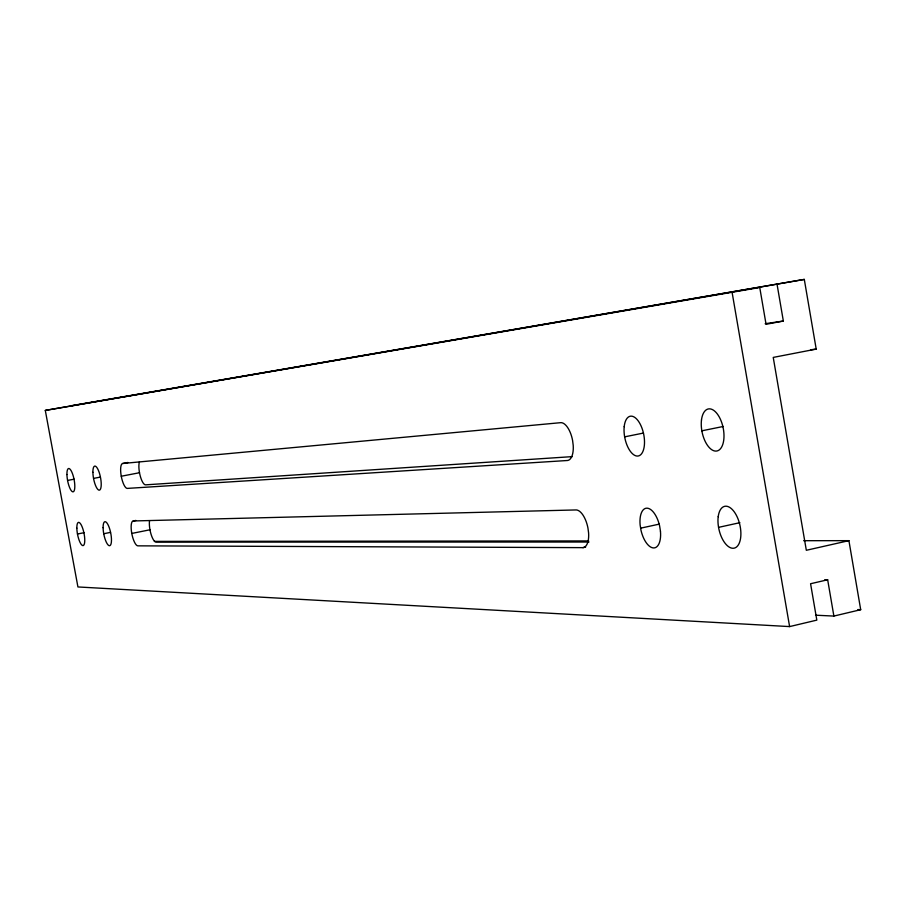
<?xml version="1.0" encoding="UTF-8"?>
<svg xmlns="http://www.w3.org/2000/svg" width="906" height="906" viewBox="0 0 906 906"><rect width="100%" height="100%" fill="white"/><g stroke="black" fill="none" stroke-linecap="round" stroke-linejoin="round"><path stroke-width="1.36" d="M848.911 540.655L806.329 550.282L773.237 357.417L816.204 349.093L804.302 279.41L45.3 410.407L77.927 586.952L789.613 626.59L816.827 620.123L810.576 583.736L827.665 579.772L833.882 616.069L860.7 609.693L848.911 540.655L803.645 540.701M718.56 527.36L739.874 522.683M640.644 528.164L659.398 524.098M135.889 520.44L133.284 520.961A12.661 3.737 78.6 0 0 131.778 533.441A12.661 3.737 78.6 0 0 137.848 545.842L582.92 547.643L585.638 547.054M701.844 430.814L723.26 426.466M103.737 533.736L110.521 532.377M131.778 533.441L149.966 529.784M624.63 436.851L643.475 433.057M77.463 534.008L84.065 532.694M93.544 478.402L100.351 477.1M121.268 476.239A12.673 3.749 79 0 1 122.729 463.476L560.429 422.694A19.23 8.641 78.6 0 1 572.592 440.463L573.215 445.424A19.23 8.641 78.6 0 1 567.496 460.497L127.304 488.402A12.673 3.749 79 0 1 121.268 476.239L139.501 472.728M122.729 463.476L127.961 462.479M67.576 480.44L74.19 479.172M777.065 284.359L783.35 321.041L766.057 324.291L759.749 287.508L45.3 410.407M71.744 405.616L804.302 279.41M765.162 323.714L783.35 321.041M810.587 349.795L816.204 349.093M572.298 456.624L145.594 484.846A12.639 3.828 79 0 1 140.226 475.933A12.639 3.828 79 0 1 139.433 461.834M133.284 520.961L575.627 509.953A19.219 8.607 77.7 0 1 587.937 527.983L588.594 532.921A19.219 8.607 77.7 0 1 582.92 547.643M154.405 541.392L588.651 540.927M588.945 542.026L156.092 542.128A12.627 3.817 78.6 0 1 151.132 534.517A12.627 3.817 78.6 0 1 149.49 521.029M824.834 579.704L827.665 579.772M857.869 609.568L860.7 609.693M815.536 615.197L833.882 616.069M732.127 292.536L789.613 626.59M660.451 531.199L659.625 525.967A20.272 9.558 77.4 0 0 647.122 508.175A20.272 9.558 77.4 0 0 640.134 524.982L640.961 530.135A20.272 9.558 77.4 0 0 653.452 547.937A20.272 9.558 77.4 0 0 660.451 531.199M66.931 474.529A11.869 3.284 79 0 0 73.012 491.845A11.869 3.284 79 0 0 72.661 474.166A11.869 3.284 79 0 0 66.931 474.529M76.84 528.141A11.857 3.284 78.7 0 0 82.933 545.616A11.857 3.284 78.7 0 0 82.627 528.164A11.857 3.284 78.7 0 0 76.84 528.141M92.899 472.298A12.265 3.511 79 0 0 99.264 490.18A12.265 3.511 79 0 0 99.014 471.913A12.265 3.511 79 0 0 92.899 472.298M103.103 527.666A12.242 3.499 78.7 0 0 109.49 545.729A12.242 3.499 78.7 0 0 109.275 527.7A12.242 3.499 78.7 0 0 103.103 527.666M701.482 419.999A21.461 10.747 78.4 0 0 716.193 451.086A21.461 10.747 78.4 0 0 720.191 418.81A21.461 10.747 78.4 0 0 701.482 419.999M718.209 516.68A21.45 10.691 77.1 0 0 732.988 548.277A21.45 10.691 77.1 0 0 737.099 516.76A21.45 10.691 77.1 0 0 718.209 516.68M624.2 426.647A20.283 9.604 78.5 0 0 637.677 456.058A20.283 9.604 78.5 0 0 640.916 425.582A20.283 9.604 78.5 0 0 624.2 426.647"/></g></svg>
